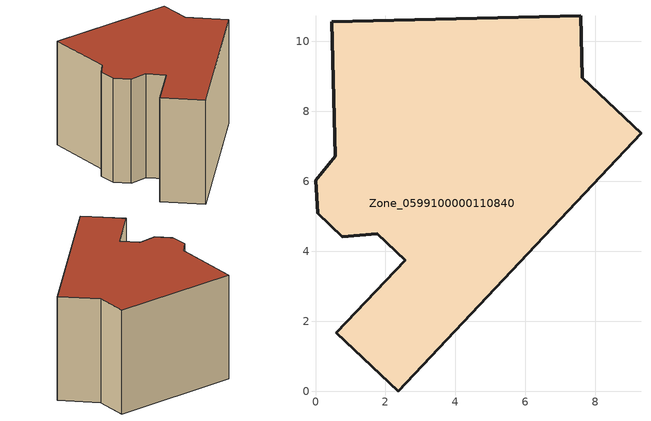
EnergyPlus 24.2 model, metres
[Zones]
Zone_0599100000110840
 floor ground (C_G): 7.63,8.96 9.3,7.37 2.37,0 0.6,1.68 2.56,3.75 1.77,4.51 0.76,4.42 0.06,5.09 0,6.04 0.56,6.72 0.47,10.57 7.58,10.74 z0
 wall outside (C_F): 0.56,6.72 0,6.04 0.06,5.09 0.76,4.42 1.77,4.51 2.56,3.75 0.6,1.68 2.37,0 9.3,7.37 7.63,8.96 7.58,10.74 0.47,10.57 0.56,6.72 z0:6.03
 roof outside (C_R): 7.58,10.74 0.47,10.57 0.56,6.72 0,6.04 0.06,5.09 0.76,4.42 1.77,4.51 2.56,3.75 0.6,1.68 2.37,0 9.3,7.37 7.63,8.96 z6.03
[BUILDING]
Pand.0599100000110840: North Axis=0; Terrain=City; Loads Convergence Tolerance Value=0.04; Temperature Convergence Tolerance Value=0.4; Solar Distribution=FullExterior; Maximum Number of Warmup Days=25; Minimum Number of Warmup Days=1
[Site:Location]
Rotterdam.The.Hague.AP_ZH_NLD Design_Conditions: Latitude=51.96; Longitude=4.45; Time Zone=1; Elevation=-4.5
[SITE:GROUNDTEMPERATURE:BUILDINGSURFACE]
18, 18, 18, 18, 18, 18, 18, 18, 18, 18, 18, 18
[MATERIAL] Thermal Absorptance=0.9; Solar Absorptance=0.7; Visible Absorptance=0.7
Name | Roughness | Thickness | Conductivity | Density | Specific Heat
G.TC.1975-1991 | MediumSmooth | 0.15 | 0.288461 | 540 | 1210
F.TC.1975-1991 | Rough | 0.3 | 0.230769 | 1920 | 840
R.TC.1975-1991 | MediumRough | 0.2 | 0.153846 | 1500 | 1000
[CONSTRUCTION]
C_G: G.TC.1975-1991
C_F: F.TC.1975-1991
C_R: R.TC.1975-1991
[ZONE]
Zone_0599100000110840: Type=1; Multiplier=1; Ceiling Height=Autocalculate; Volume=Autocalculate; Floor Area=autocalculate; Part of Total Floor Area=Yes
[ZONEINFILTRATION:DESIGNFLOWRATE]
Infil_Zone_0599100000110840: Zone or ZoneList or Space or SpaceList=Zone_0599100000110840; Schedule=AlwaysOn; Design Flow Rate Calculation Method=Flow/Area; Flow Rate per Floor Area=0.003; Constant Term Coefficient=1; Temperature Term Coefficient=0; Velocity Term Coefficient=0; Velocity Squared Term Coefficient=0
[HVACTEMPLATE:ZONE:IDEALLOADSAIRSYSTEM]
Zone_0599100000110840: Maximum Heating Supply Air Temperature=50; Minimum Cooling Supply Air Temperature=13; Maximum Heating Supply Air Humidity Ratio=0.0156; Minimum Cooling Supply Air Humidity Ratio=0.0077; Heating Limit=NoLimit; Cooling Limit=NoLimit; Dehumidification Control Type=ConstantSensibleHeatRatio; Cooling Sensible Heat Ratio=0.7; Dehumidification Setpoint=60; Humidification Control Type=None; Humidification Setpoint=30; Outdoor Air Method=None; Outdoor Air Flow Rate per Person=0.00944; Outdoor Air Flow Rate per Zone Floor Area=0; Outdoor Air Flow Rate per Zone=0; Demand Controlled Ventilation Type=None; Outdoor Air Economizer Type=NoEconomizer; Heat Recovery Type=None; Sensible Heat Recovery Effectiveness=0.7; Latent Heat Recovery Effectiveness=0.65
[ZONECONTROL:THERMOSTAT]
ThermostatControl_Zone_0599100000110840: Zone or ZoneList=Zone_0599100000110840; Control Type Schedule=DualSetpointControlType; Control 1=Thermostat_Zone_0599100000110840; Temperature Difference Between Cutout And Setpoint=0
[THERMOSTATSETPOINT:DUALSETPOINT]
Thermostat_Zone_0599100000110840: Heating Setpoint Temperature Schedule=HeatingSetpoint_Zone_0599100000110840; Cooling Setpoint Temperature Schedule=CoolingSetpoint_Zone_0599100000110840
[SCHEDULE:COMPACT]
HeatingSetpoint_Zone_0599100000110840: Through: 12/31, For: AllDays, Until: 24:00, 21
CoolingSetpoint_Zone_0599100000110840: Through: 12/31, For: AllDays, Until: 24:00, 24
DualSetpointControlType: Through: 12/31, For: AllDays, Until: 24:00, 4
AlwaysOn: Through: 12/31, For: AllDays, Until: 24:00, 1
